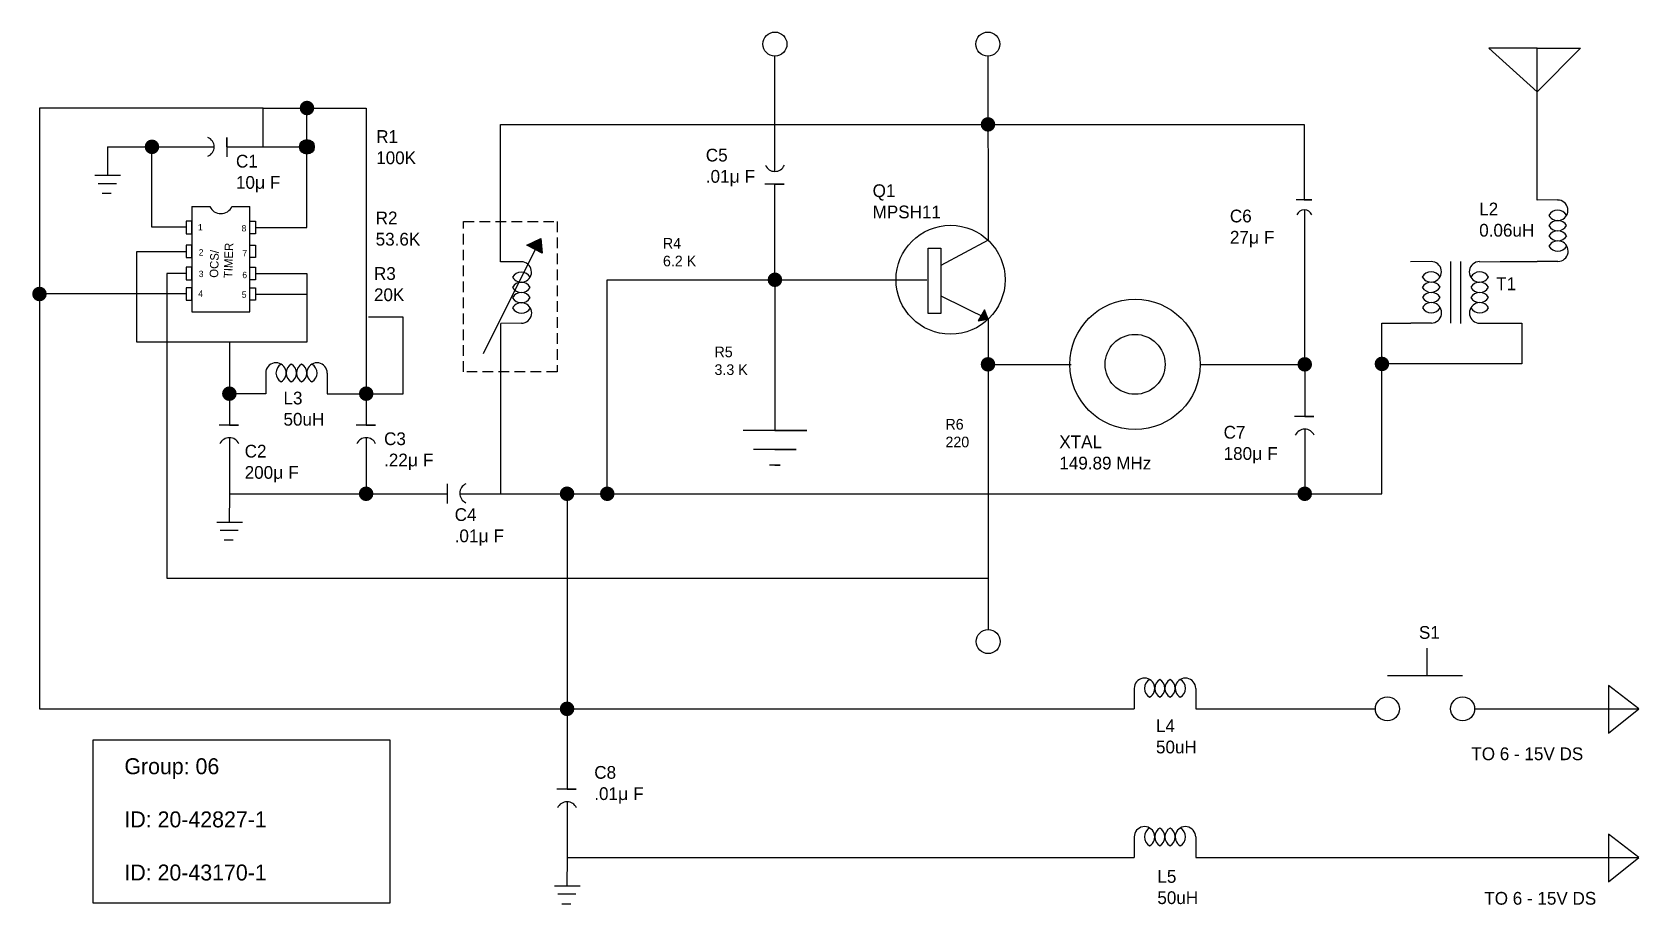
# Model space of a CAD drawing. Header units: inches. Extents: x 30 to 181, y -30 to 52.
import ezdxf

# ---------------------------------------------------------------- set-up
doc = ezdxf.new("R2010")
doc.units = ezdxf.units.IN
doc.header["$MEASUREMENT"] = 0
doc.linetypes.add('DASHEDX2', pattern=[1.5, 1, -0.5])
doc.linetypes.add('ZIGZAG', pattern='A,0.0001,-0.2,[131,ltypeshp.shx,S=0.2,R=0,X=-0.2,Y=0],-0.4,[131,ltypeshp.shx,S=0.2,R=180,X=0.2,Y=0],-0.2', length=0.8001)

msp = doc.modelspace()

# ---------------------------------------------------------------- hatches: boundary and pattern name
at = {"true_color": 0x000000}
h = msp.add_hatch(color=18, dxfattribs=at)
edge = h.paths.add_edge_path()
edge.add_arc((55.99, 44.77), 0.689, 0, 360)
h = msp.add_hatch(color=18, dxfattribs=at)
edge = h.paths.add_edge_path()
edge.add_arc((120.04, 43.23), 0.689, 0, 360)
h = msp.add_hatch(color=18, dxfattribs=at)
edge = h.paths.add_edge_path()
edge.add_arc((41.41, 41.12), 0.689, 0, 360)
h = msp.add_hatch(color=2)
edge = h.paths.add_edge_path()
edge.add_arc((55.99, 41.12), 0.689, 0, 360)
h = msp.add_hatch(color=18, dxfattribs=at)
edge = h.paths.add_edge_path()
edge.add_arc((55.99, 41.12), 0.689, 0, 360)
h = msp.add_hatch(color=18, dxfattribs=at)
edge = h.paths.add_edge_path()
edge.add_arc((55.99, 41.12), 0.689, 0, 360)
h = msp.add_hatch(color=18, dxfattribs=at)
h.paths.add_polyline_path([(77.45, 31.46), (77.97, 32.5), (76.67, 31.88)])
h.paths.add_polyline_path([(77.45, 31.46), (78.11, 31.12), (77.97, 32.5)])
h = msp.add_hatch(color=18, dxfattribs=at)
edge = h.paths.add_edge_path()
edge.add_arc((100, 28.61), 0.689, 0, 360)
h = msp.add_hatch(color=18, dxfattribs=at)
edge = h.paths.add_edge_path()
edge.add_arc((30.83, 27.27), 0.689, 0, 360)
h = msp.add_hatch(color=18, dxfattribs=at)
h.paths.add_polyline_path([(119.7, 25.77), (119.39, 25.22), (120.06, 24.89)])
h.paths.add_polyline_path([(119.39, 25.22), (119.11, 24.73), (120.06, 24.89, 0.000064), (120.06, 24.89)])
h = msp.add_hatch(color=1)
h.paths.add_polyline_path([(120.06, 24.89), (119.7, 25.77), (119.39, 25.22)])
h.paths.add_polyline_path([(119.39, 25.22), (119.11, 24.73), (120.06, 24.89, 0.000064), (120.06, 24.89)])
h = msp.add_hatch(color=18, dxfattribs=at)
h.paths.add_polyline_path([(119.39, 25.22), (120.06, 24.89), (119.7, 25.77)])
h.paths.add_polyline_path([(119.11, 24.73), (120.06, 24.89, 0.000064), (120.06, 24.89), (119.39, 25.22)])
h = msp.add_hatch(color=18, dxfattribs=at)
edge = h.paths.add_edge_path()
edge.add_arc((120.04, 20.65), 0.689, 0, 360)
h = msp.add_hatch(color=18, dxfattribs=at)
edge = h.paths.add_edge_path()
edge.add_arc((149.83, 20.65), 0.689, 0, 360)
h = msp.add_hatch(color=18, dxfattribs=at)
edge = h.paths.add_edge_path()
edge.add_arc((157.09, 20.69), 0.689, 0, 360)
h = msp.add_hatch(color=18, dxfattribs=at)
edge = h.paths.add_edge_path()
edge.add_arc((48.69, 17.89), 0.689, 0, 360)
h = msp.add_hatch(color=18, dxfattribs=at)
edge = h.paths.add_edge_path()
edge.add_arc((61.56, 17.89), 0.689, 0, 360)
h = msp.add_hatch(color=18, dxfattribs=at)
edge = h.paths.add_edge_path()
edge.add_arc((61.55, 8.47), 0.689, 0, 360)
h = msp.add_hatch(color=18, dxfattribs=at)
edge = h.paths.add_edge_path()
edge.add_arc((80.45, 8.47), 0.689, 0, 360)
h = msp.add_hatch(color=18, dxfattribs=at)
edge = h.paths.add_edge_path()
edge.add_arc((84.23, 8.47), 0.689, 0, 360)
h = msp.add_hatch(color=18, dxfattribs=at)
edge = h.paths.add_edge_path()
edge.add_arc((149.83, 8.47), 0.689, 0, 360)
h = msp.add_hatch(color=18, dxfattribs=at)
edge = h.paths.add_edge_path()
edge.add_arc((80.45, -11.77), 0.689, 0, 360)

# ---------------------------------------------------------------- linework, layer by layer
for p, q in [((171.68, 50.4), (167.15, 50.4)), ((167.15, 50.4), (171.68, 46.3)), ((171.68, 46.3), (171.68, 50.4)), ((171.68, 46.3), (175.78, 50.4)), ((171.68, 50.4), (175.78, 50.4)), ((100, 38.8), (100, 49.66)), ((120.03, 49.66), (120.06, 32.34)), ((171.68, 36.11), (171.68, 46.3)), ((51.87, 44.77), (30.83, 44.77)), ((30.83, 44.77), (30.83, -11.77)), ((51.87, 41.12), (51.87, 44.77)), ((51.87, 44.77), (61.56, 44.77)), ((55.99, 33.54), (55.99, 44.77)), ((61.56, 44.77), (61.56, 43.28)), ((74.2, 40.34), (74.2, 43.23)), ((74.2, 43.23), (149.79, 43.23)), ((149.79, 43.23), (149.79, 36.14)), ((37.23, 41.12), (37.22, 38.45)), ((37.23, 41.12), (47.26, 41.12)), ((41.41, 33.55), (41.41, 41.12)), ((41.41, 41.12), (41.41, 41.12)), ((48.44, 41.12), (48.44, 41.99)), ((48.44, 41.99), (48.44, 40.17)), ((48.44, 41.12), (51.87, 41.12)), ((51.87, 41.12), (55.99, 41.12)), ((61.56, 39.52), (61.56, 35.33)), ((74.2, 30.29), (74.2, 40.34)), ((36.04, 38.45), (38.45, 38.45)), ((36.36, 37.68), (38.06, 37.68)), ((36.73, 36.77), (37.58, 36.77)), ((100.86, 37.62), (99.05, 37.62)), ((100, 28.61), (100, 37.62)), ((100, 37.62), (100.86, 37.62)), ((45.16, 35.51), (46.86, 35.51)), ((45.16, 35.51), (45.16, 25.6)), ((48.92, 35.51), (50.62, 35.51)), ((50.62, 25.6), (50.62, 35.51)), ((150.49, 36.14), (149.03, 36.14)), ((149.79, 36.14), (150.49, 36.14)), ((149.83, 20.65), (149.83, 35.2)), ((173.61, 36.12), (171.68, 36.11)), ((44.63, 33.55), (41.41, 33.55)), ((51.16, 34.11), (51.16, 34.11)), ((51.16, 33.54), (55.99, 33.54)), ((72.59, 21.68), (77.97, 32.5)), ((76.67, 31.88), (77.97, 32.5)), ((78.11, 31.12), (76.67, 31.88)), ((77.97, 32.5), (78.11, 31.12)), ((120.06, 32.34), (115.6, 29.96)), ((39.99, 22.73), (39.99, 31.26)), ((39.99, 31.26), (44.63, 31.26)), ((61.56, 31.32), (61.56, 27.29)), ((76.14, 30.3), (74.2, 30.29)), ((161.71, 30.32), (159.78, 30.31)), ((163.54, 30.33), (163.54, 24.53)), ((164.48, 30.33), (164.48, 24.48)), ((166.27, 30.31), (168.21, 30.32)), ((168.21, 30.32), (171.7, 30.32)), ((173.64, 30.33), (171.7, 30.32)), ((44.63, 29.19), (42.8, 29.19)), ((42.8, 29.19), (42.8, 0.54)), ((51.16, 29.2), (55.99, 29.2)), ((55.99, 29.2), (55.99, 22.73)), ((115.6, 29.96), (115.6, 27.1)), ((44.63, 27.27), (30.83, 27.27)), ((51.16, 27.26), (55.99, 27.26)), ((84.23, 8.47), (84.23, 28.61)), ((84.23, 28.61), (88, 28.61)), ((95.15, 28.61), (100, 28.61)), ((100, 28.61), (109.95, 28.61)), ((100, 28.61), (100, 23.06)), ((109.95, 28.61), (114.29, 28.61)), ((115.6, 27.1), (120.06, 24.89)), ((119.7, 25.77), (119.11, 24.73)), ((120.06, 24.89), (119.7, 25.77)), ((45.16, 25.6), (50.62, 25.6)), ((65.05, 25.08), (61.78, 25.08)), ((65.05, 17.89), (65.05, 25.08)), ((76.16, 24.51), (74.23, 24.5)), ((74.23, 8.47), (74.23, 24.5)), ((119.11, 24.73), (120.06, 24.89)), ((120.06, 24.89), (120.06, 20.65)), ((157.09, 22.63), (157.09, 24.53)), ((157.09, 24.53), (159.8, 24.53)), ((161.74, 24.54), (159.8, 24.53)), ((166.29, 24.53), (168.23, 24.54)), ((168.23, 24.54), (170.24, 24.54)), ((170.24, 24.54), (170.24, 20.69)), ((55.99, 22.73), (39.99, 22.73)), ((48.69, 22.73), (48.69, 14.92)), ((61.56, 22.54), (61.56, 14.92)), ((157.09, 18.79), (157.09, 22.63)), ((52.11, 19.83), (52.11, 17.89)), ((57.9, 19.83), (57.9, 17.89)), ((120.06, 20.65), (127.87, 20.65)), ((120.06, 20.65), (120.06, 16.38)), ((140.01, 20.65), (149.83, 20.65)), ((149.83, 20.65), (149.83, 15.74)), ((170.24, 20.69), (157.09, 20.69)), ((100, 18.18), (100, 14.41)), ((157.09, 8.47), (157.09, 18.79)), ((52.11, 17.89), (48.69, 17.89)), ((57.9, 17.89), (61.56, 17.89)), ((61.56, 17.89), (65.05, 17.89)), ((150.7, 15.74), (148.88, 15.74)), ((149.83, 15.74), (150.7, 15.74)), ((49.56, 14.92), (47.74, 14.92)), ((48.69, 14.92), (49.56, 14.92)), ((48.69, 13.74), (48.69, 8.47)), ((62.43, 14.92), (60.61, 14.92)), ((61.55, 13.74), (61.55, 8.47)), ((61.56, 14.92), (62.43, 14.92)), ((103, 14.41), (97, 14.41)), ((100, 14.41), (103, 14.41)), ((149.83, 14.56), (149.83, 8.47)), ((102, 12.65), (98, 12.65)), ((100, 12.65), (102, 12.65)), ((100.5, 11.16), (99.5, 11.16)), ((100, 11.16), (100.5, 11.16)), ((120.06, 11.55), (120.06, -4.31)), ((69.17, 9.39), (69.17, 7.57)), ((48.69, 8.47), (48.68, 5.8)), ((48.69, 8.47), (61.55, 8.47)), ((61.55, 8.47), (69.17, 8.47)), ((70.35, 8.47), (74.23, 8.47)), ((74.23, 8.47), (84.23, 8.47)), ((80.45, 8.47), (80.45, -19.33)), ((84.23, 8.47), (157.09, 8.47)), ((47.5, 5.8), (49.91, 5.8)), ((47.81, 5.04), (49.51, 5.04)), ((48.19, 4.12), (49.04, 4.12)), ((42.8, 0.54), (120.06, 0.54)), ((161.35, -8.63), (161.35, -6.06)), ((157.6, -8.63), (164.68, -8.63)), ((133.79, -9.84), (133.79, -11.77)), ((139.58, -9.84), (139.58, -11.77)), ((181.25, -11.77), (178.41, -9.58)), ((178.41, -9.58), (178.41, -14.06)), ((30.83, -11.77), (133.79, -11.77)), ((139.58, -11.77), (156.42, -11.77)), ((165.77, -11.77), (181.25, -11.77)), ((178.41, -14.06), (181.25, -11.77)), ((81.32, -19.33), (79.5, -19.33)), ((80.45, -19.33), (81.32, -19.33)), ((80.45, -20.51), (80.45, -25.76)), ((133.79, -23.82), (133.79, -25.76)), ((139.58, -23.82), (139.58, -25.76)), ((181.25, -25.76), (178.41, -23.57)), ((178.41, -23.57), (178.41, -28.04)), ((80.45, -25.76), (80.44, -28.43)), ((80.45, -25.76), (133.79, -25.76)), ((139.58, -25.76), (181.25, -25.76)), ((178.41, -28.04), (181.25, -25.76)), ((79.26, -28.43), (81.67, -28.43)), ((79.57, -29.19), (81.28, -29.19)), ((79.95, -30.11), (80.8, -30.11))]:
    msp.add_line(p, q)
at = {"linetype": 'ZIGZAG'}
for p, q in [((61.56, 43.28), (61.56, 39.52)), ((61.56, 35.44), (61.56, 31.32)), ((61.56, 27.29), (61.56, 22.54)), ((88, 28.61), (95.15, 28.61)), ((100, 23.06), (100, 18.18)), ((120.06, 16.38), (120.06, 11.55))]:
    msp.add_line(p, q, dxfattribs=at)
for points in [[(45.16, 34.11), (44.63, 34.11), (44.63, 32.94), (45.16, 32.94)], [(50.62, 34.11), (51.16, 34.11), (51.16, 32.94), (50.62, 32.94)], [(45.16, 31.87), (44.63, 31.87), (44.63, 30.71), (45.16, 30.71)], [(50.62, 31.87), (51.16, 31.87), (51.16, 30.71), (50.62, 30.71)], [(114.4, 31.57), (115.6, 31.57), (115.6, 25.45), (114.4, 25.45)], [(45.16, 29.78), (44.63, 29.78), (44.63, 28.61), (45.16, 28.61)], [(50.62, 29.78), (51.16, 29.78), (51.16, 28.61), (50.62, 28.61)], [(45.16, 27.85), (44.63, 27.85), (44.63, 26.68), (45.16, 26.68)], [(50.62, 27.85), (51.16, 27.85), (51.16, 26.68), (50.62, 26.68)], [(35.88, -14.68), (63.77, -14.68), (63.77, -30.06), (35.88, -30.06)]]:
    msp.add_lwpolyline(points, close=True)
at = {"linetype": 'DASHEDX2'}
msp.add_lwpolyline([(70.72, 34.08), (79.51, 34.08), (79.51, 19.94), (70.72, 19.94)], close=True, dxfattribs=at)
for centre, radius in [((100, 50.79), 1.13), ((120.02, 50.79), 1.13), ((55.99, 41.12), 0.689), ((116.52, 28.61), 5.13), ((133.87, 20.65), 6.13), ((133.87, 20.65), 2.82), ((120.06, -5.44), 1.13), ((157.6, -11.77), 1.13), ((164.68, -11.77), 1.13)]:
    msp.add_circle(centre, radius)
for centre, radius, start, end in [((46.29, 41.12), 0.967, 293.4237, 66.5763), ((100, 39.77), 0.967, 203.4237, 336.5763), ((47.89, 35.96), 1.13, 203.507, 336.493), ((149.79, 34.42), 0.773, 23.4237, 156.5763), ((173.62, 35.15), 0.965, 210.2591, 90.2591), ((173.62, 34.19), 0.965, 30.2591, 150.2591), ((173.63, 33.23), 0.965, 30.2591, 150.2591), ((173.62, 34.19), 0.965, 210.2591, 330.2591), ((173.63, 32.26), 0.965, 30.2591, 150.2591), ((173.63, 33.23), 0.965, 210.2591, 330.2591), ((173.64, 31.3), 0.965, 270.2591, 150.2591), ((173.63, 32.26), 0.965, 210.2591, 330.2591), ((76.14, 29.34), 0.965, 210.2591, 90.2591), ((161.72, 29.36), 0.965, 210.2591, 90.2591), ((166.27, 29.35), 0.965, 90.2591, 330.2591), ((76.15, 28.37), 0.965, 30.2591, 150.2591), ((161.72, 28.39), 0.965, 30.2591, 150.2591), ((166.28, 28.38), 0.965, 30.2591, 150.2591), ((76.15, 27.41), 0.965, 30.2591, 150.2591), ((76.15, 28.37), 0.965, 210.2591, 330.2591), ((76.16, 26.44), 0.965, 30.2591, 150.2591), ((161.73, 27.43), 0.965, 30.2591, 150.2591), ((161.72, 28.39), 0.965, 210.2591, 330.2591), ((161.73, 26.46), 0.965, 30.2591, 150.2591), ((166.28, 27.42), 0.965, 30.2591, 150.2591), ((166.28, 28.38), 0.965, 210.2591, 330.2591), ((166.29, 26.46), 0.965, 30.2591, 150.2591), ((76.15, 27.41), 0.965, 210.2591, 330.2591), ((76.16, 25.48), 0.965, 270.2591, 150.2591), ((76.16, 26.44), 0.965, 210.2591, 330.2591), ((161.73, 27.43), 0.965, 210.2591, 330.2591), ((161.74, 25.5), 0.965, 270.2591, 150.2591), ((161.73, 26.46), 0.965, 210.2591, 330.2591), ((166.29, 25.49), 0.965, 30.2591, 270.2591), ((166.28, 27.42), 0.965, 210.2591, 330.2591), ((166.29, 26.46), 0.965, 210.2591, 330.2591), ((53.07, 19.83), 0.965, 300, 180), ((54.04, 19.83), 0.965, 120, 240), ((55, 19.83), 0.965, 120, 240), ((54.04, 19.83), 0.965, 300, 60), ((55.97, 19.83), 0.965, 120, 240), ((55, 19.83), 0.965, 300, 60), ((56.93, 19.83), 0.965, 0, 240), ((55.97, 19.83), 0.965, 300, 60), ((48.69, 12.78), 0.967, 23.4237, 156.5763), ((61.56, 12.78), 0.967, 23.4237, 156.5763), ((149.83, 13.59), 0.967, 23.4237, 156.5763), ((71.32, 8.52), 0.967, 113.4237, 246.5763), ((134.76, -9.84), 0.965, 300, 180), ((135.72, -9.84), 0.965, 120, 240), ((136.69, -9.84), 0.965, 120, 240), ((135.72, -9.84), 0.965, 300, 60), ((137.65, -9.84), 0.965, 120, 240), ((136.69, -9.84), 0.965, 300, 60), ((138.61, -9.84), 0.965, 0, 240), ((137.65, -9.84), 0.965, 300, 60), ((80.45, -21.48), 0.967, 23.4237, 156.5763), ((134.76, -23.82), 0.965, 300, 180), ((135.72, -23.82), 0.965, 120, 240), ((136.69, -23.82), 0.965, 120, 240), ((135.72, -23.82), 0.965, 300, 60), ((137.65, -23.82), 0.965, 120, 240), ((136.69, -23.82), 0.965, 300, 60), ((138.61, -23.82), 0.965, 0, 240), ((137.65, -23.82), 0.965, 300, 60)]:
    msp.add_arc(centre, radius, start, end)

# ---------------------------------------------------------------- texts
at = {"attachment_point": 1}
for s, insert, char_height, width in [('R1\\P100K', (62.5, 42.69), 1.2, 2.9264), ('C5\\P.01{\\fArial|b0|i0|c0|p34;μ }F', (93.5, 40.94), 1.2, 4.9369), ('C1\\P10{\\fArial|b0|i0|c0|p34;μ} F', (49.31, 40.37), 1.2, 5.2862), ('Q1\\PMPSH11', (109.19, 37.59), 1.2, 2.9264), ('R2\\P53.6K', (62.45, 35.03), 1.2, 2.9264), ('C6\\P27{\\fArial|b0|i0|c0|p34;μ }F', (142.79, 35.21), 1.2, 4.697), ('L2\\P0.06uH', (166.24, 35.87), 1.2, 2.9264), ('1', (45.74, 33.85), 0.6, 1.204), ('8', (49.84, 33.76), 0.6, 1.204), ('R4\\P6.2 K', (89.47, 32.54), 1, 5.6731), ('2', (45.81, 31.49), 0.6, 1.204), ('7', (49.91, 31.4), 0.6, 1.204), ('3', (45.81, 29.46), 0.6, 1.204), ('6', (49.91, 29.36), 0.6, 1.204), ('R3\\P20K', (62.29, 29.8), 1.2, 2.9264), ('T1', (167.83, 28.83), 1.2, 2.4041), ('4', (45.76, 27.6), 0.6, 1.204), ('5', (49.86, 27.51), 0.6, 1.204), ('R5\\P3.3 K', (94.32, 22.32), 1, 5.6731), ('L3\\P50uH', (53.78, 18.08), 1.2, 2.9264), ('R6\\P220', (116.04, 15.51), 1, 5.6731), ('C3\\P.22{\\fArial|b0|i0|c0|p34;μ }F', (63.24, 14.25), 1.2, 5.9245), ('XTAL\\P149.89 MHz', (126.75, 13.96), 1.2, 11.4337), ('C7\\P180{\\fArial|b0|i0|c0|p34;μ }F', (142.2, 14.86), 1.2, 5.3012), ('C2\\P200{\\fArial|b0|i0|c0|p34;μ }F', (50.13, 13.08), 1.2, 6.7676), ('C4\\P.01{\\fArial|b0|i0|c0|p34;μ }F', (69.88, 7.11), 1.2, 6.9918), ('S1', (160.57, -3.98), 1.2, 2.4041), ('L4\\P50uH', (135.84, -12.76), 1.2, 2.9264), ('Group: 06\\P\\PID: 20-42827-1\\P\\PID: 20-43170-1', (38.82, -16.42), 1.5, 32.5052), ('TO 6 - 15V DS', (165.5, -15.4), 1.2, 22.1542), ('C8\\P.01{\\fArial|b0|i0|c0|p34;μ }F', (83.01, -17.15), 1.2, 4.5725), ('L5\\P50uH', (135.97, -26.94), 1.2, 2.9264), ('TO 6 - 15V DS', (166.72, -29), 1.2, 22.1542)]:
    msp.add_mtext(s, dxfattribs=dict(at, insert=insert, char_height=char_height, width=width))
at = {"insert": (46.83, 28.81), "char_height": 0.8, "width": 2.0764, "attachment_point": 1, "rotation": 88.3845}
msp.add_mtext('OCS/\\PTIMER', dxfattribs=at)

doc.saveas('drawing.dxf')
